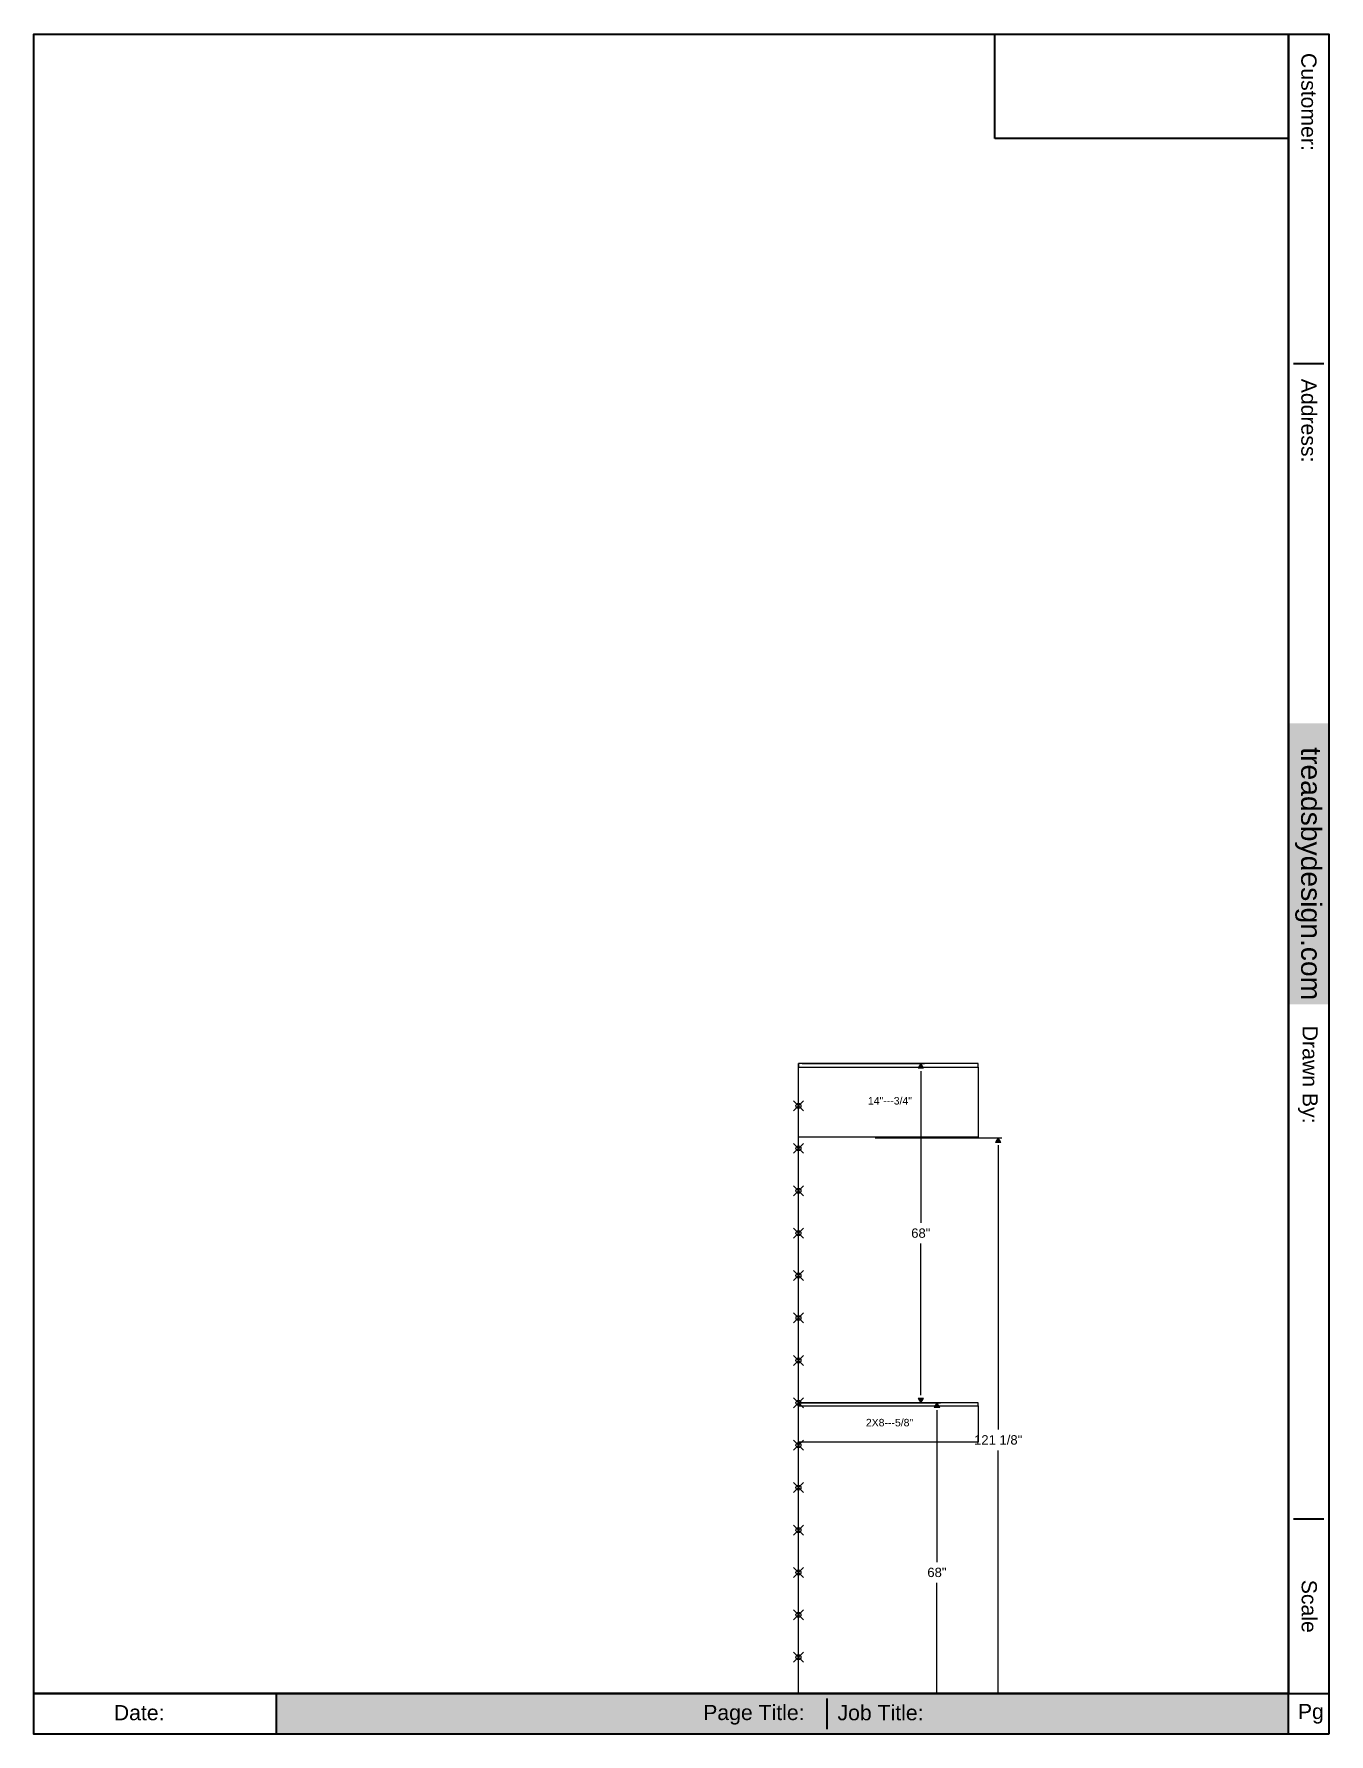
# Paper-space layout 'Portrait Details' of a CAD drawing. Header units: inches. Extents: x 0.1 to 8.1, y 0.1 to 10.6.
# The model-space entities are those that its viewports show. They can reach past a viewport. Long polylines and large blocks are cut down to what shows.
import ezdxf
from ezdxf.enums import TextEntityAlignment as Align

# ---------------------------------------------------------------- set-up
doc = ezdxf.new("R2010")
doc.units = ezdxf.units.IN
doc.header["$MEASUREMENT"] = 0
doc.header["$PDMODE"] = 35
for name, color, linetype, lineweight in [('Border', 1, 'Continuous', 35), ('Concrete', 40, 'Continuous', 9), ('Dimension', 3, 'Continuous', 9), ('Hole-Framing', 150, 'Continuous', 18), ('Kick', 4, 'Continuous', 9), ('Plywood', 6, 'Continuous', 18), ('Stringer', 7, 'Continuous', 13)]:
    doc.layers.add(name, color=color, linetype=linetype, lineweight=lineweight)
doc.styles.add('Dimension and Text', font='arial.ttf', dxfattribs={"height": 0.078125})
doc.styles.add('Plot Info', font='arial.ttf', dxfattribs={"height": 0.09375})
doc.dimstyles.new('Jerrod Dimension', dxfattribs={"dimscale": 0, "dimtxt": 0.078125, "dimasz": 0.0625, "dimexe": 0.03125, "dimexo": 0.03125, "dimgap": 0.046875, "dimtad": 1, "dimtih": 1, "dimtoh": 1, "dimdec": 4, "dimzin": 1, "dimdsep": 46, "dimlunit": 5, "dimtxsty": 'Dimension and Text', "dimblk": 'arrow', "dimcen": 2.421875, "dimclrd": 3, "dimclre": 3, "dimclrt": 3, "dimadec": 1, "dimazin": 0, "dimtfac": 1, "dimtdec": 4, "dimtmove": 2, "dimatfit": 3, "dimldrblk": 'arrow', "dimfxl": 1, "dimtfillclr": 256, "dimfrac": 2, "dimlwd": -1, "dimlwe": -1, "dimarcsym": 2})
picture_1 = doc.add_image_def('image1.png', size_in_pixel=(402, 143))

# ---------------------------------------------------------------- blocks, each defined once
blk = doc.blocks.new('Portrait Details')
at = {"layer": 'Concrete', "style": 'Plot Info'}
for tag, p in [('CUSTOMER_NAME', (7.923, 10.383)), ('ADDRESS', (7.923, 8.371))]:
    blk.add_attdef(tag, text='', height=0.0938, rotation=270, dxfattribs=at).set_placement(p, align=Align.TOP_LEFT)
blk.add_attdef('DRAWN_BY', (7.837, 4.375), '', height=0.0938, rotation=270, dxfattribs=at)
blk.add_attdef('SCALE', text='', height=0.0938, rotation=270, dxfattribs=at).set_placement((7.88, 0.789), align=Align.MIDDLE)
blk.add_attdef('DATE', text='', height=0.0938, dxfattribs=at).set_placement((0.65, 0.132), align=Align.MIDDLE_CENTER)
blk.add_attdef('PG', text='', height=0.0938, dxfattribs=at).set_placement((7.888, 0.125), align=Align.MIDDLE)
at = {"layer": 'Stringer', "color": 7, "true_color": 0xffffff, "style": 'Plot Info'}
blk.add_attdef('PAGE_TITLE', text='', height=0.0938, dxfattribs=at).set_placement((4.797, 0.18), align=Align.TOP_RIGHT)
blk.add_attdef('JOB_TITLE', (4.964, 0.085), '', height=0.0938, dxfattribs=at)
blk = doc.blocks.new('2x8- Landing')
at = {"layer": 'Hole-Framing'}
blk.add_lwpolyline([(0, -0.62), (36, -0.62), (36, -7.88), (0, -7.88)], close=True, dxfattribs=at)
at = {"layer": 'Plywood'}
blk.add_lwpolyline([(0, -0.62), (36, -0.62), (36, 0), (0, 0)], close=True, dxfattribs=at)
at = {"layer": 'Hole-Framing', "insert": (0.18, -3.22), "char_height": 1.5, "attachment_point": 1, "style": 'Dimension and Text'}
blk.add_mtext_dynamic_manual_height_columns('\\pi13.34038;2X8---5/8"', width=36, gutter_width=7.5, heights=[4.47], dxfattribs=at)
blk = doc.blocks.new('arrow')
at = {"layer": 'Dimension'}
blk.add_hatch(color=0, dxfattribs=at).paths.add_polyline_path([(0, 0), (-0.64, 0.37), (-0.64, -0.37)])
at = {"layer": 'Dimension', "color": 0}
for p, q in [((-0.64, -0.37), (-0.64, 0.37)), ((0, 0), (-0.64, 0.37)), ((-0.64, -0.37), (0, 0))]:
    blk.add_line(p, q, dxfattribs=at)
blk = doc.blocks.new('*D550')
at = {"layer": 'Defpoints', "color": 0, "transparency": 16777216}
for p in [(-18074.24, 1252.32), (-18056.24, 1184.32), (-18049.71, 1184.32)]:
    blk.add_point(p, dxfattribs=at)
at = {"layer": 'Hole-Framing', "color": 3, "transparency": 16777216}
for p, q in [((-18073.49, 1252.32), (-18048.96, 1252.32)), ((-18049.71, 1250.82), (-18049.71, 1220.4)), ((-18049.71, 1185.82), (-18049.71, 1216.24)), ((-18055.49, 1184.32), (-18048.96, 1184.32))]:
    blk.add_line(p, q, dxfattribs=at)
at = {"layer": 'Hole-Framing', "color": 3, "transparency": 16777216, "xscale": 1.5, "yscale": 1.5, "zscale": 1.5}
for p, rotation in [((-18049.71, 1252.32), 90), ((-18049.71, 1184.32), 270)]:
    blk.add_blockref('arrow', p, dxfattribs=dict(at, rotation=rotation))
at = {"layer": 'Hole-Framing', "color": 3, "transparency": 16777216, "insert": (-18049.71, 1218.32), "char_height": 1.875, "attachment_point": 5, "style": 'Dimension and Text'}
blk.add_mtext('68"', dxfattribs=at)
blk = doc.blocks.new('*D551')
at = {"layer": 'Defpoints', "color": 0, "transparency": 16777216}
for p in [(-18074.24, 1184.32), (-18074.24, 1116.32), (-18046.48, 1116.32)]:
    blk.add_point(p, dxfattribs=at)
at = {"layer": 'Hole-Framing', "color": 3, "transparency": 16777216}
for p, q in [((-18073.49, 1184.32), (-18045.73, 1184.32)), ((-18046.48, 1182.82), (-18046.48, 1152.4)), ((-18046.48, 1117.82), (-18046.48, 1148.24)), ((-18073.49, 1116.32), (-18045.73, 1116.32))]:
    blk.add_line(p, q, dxfattribs=at)
at = {"layer": 'Hole-Framing', "color": 3, "transparency": 16777216, "xscale": 1.5, "yscale": 1.5, "zscale": 1.5}
for p, rotation in [((-18046.48, 1184.32), 90), ((-18046.48, 1116.32), 270)]:
    blk.add_blockref('arrow', p, dxfattribs=dict(at, rotation=rotation))
at = {"layer": 'Hole-Framing', "color": 3, "transparency": 16777216, "insert": (-18046.48, 1150.32), "char_height": 1.875, "attachment_point": 5, "style": 'Dimension and Text'}
blk.add_mtext('68"', dxfattribs=at)
blk = doc.blocks.new('*D552')
at = {"layer": 'Defpoints', "color": 0, "transparency": 16777216}
for p in [(-18059.61, 1237.45), (-18034.2, 1237.45), (-18059.61, 1116.32)]:
    blk.add_point(p, dxfattribs=at)
at = {"layer": 'Hole-Framing', "color": 3, "transparency": 16777216}
for p, q in [((-18058.86, 1237.45), (-18033.45, 1237.45)), ((-18034.2, 1235.95), (-18034.2, 1178.98)), ((-18034.2, 1117.82), (-18034.2, 1174.79)), ((-18058.86, 1116.32), (-18033.45, 1116.32))]:
    blk.add_line(p, q, dxfattribs=at)
at = {"layer": 'Hole-Framing', "color": 3, "transparency": 16777216, "xscale": 1.5, "yscale": 1.5, "zscale": 1.5}
for p, rotation in [((-18034.2, 1237.45), 90), ((-18034.2, 1116.32), 270)]:
    blk.add_blockref('arrow', p, dxfattribs=dict(at, rotation=rotation))
at = {"layer": 'Hole-Framing', "color": 3, "transparency": 16777216, "insert": (-18034.2, 1176.88), "char_height": 1.875, "attachment_point": 5, "style": 'Dimension and Text'}
blk.add_mtext('121 1/8"', dxfattribs=at)
blk = doc.blocks.new('14- Floor')
at = {"layer": 'Hole-Framing'}
blk.add_lwpolyline([(0, -0.75), (36, -0.75), (36, -14.75), (0, -14.75)], close=True, dxfattribs=at)
at = {"layer": 'Plywood'}
blk.add_lwpolyline([(0, -0.75), (36, -0.75), (36, 0), (0, 0)], close=True, dxfattribs=at)
at = {"layer": 'Hole-Framing', "insert": (0.18, -6.72), "char_height": 1.5, "attachment_point": 1, "style": 'Dimension and Text'}
blk.add_mtext_dynamic_manual_height_columns('\\pi13.75068;14"---3/4"', width=36, gutter_width=7.5, heights=[4.47], dxfattribs=at)

msp = doc.modelspace()

# ---------------------------------------------------------------- linework, layer by layer
at = {"layer": 'Hole-Framing'}
msp.add_line((-18074.2351, 1116.32024), (-18074.2351, 1252.32024), dxfattribs=at)
for p in [(-18074.2351, 1243.82024), (-18074.2351, 1235.32024), (-18074.2351, 1226.82024), (-18074.2351, 1218.32024), (-18074.2351, 1209.82024), (-18074.2351, 1201.32024), (-18074.2351, 1192.82024), (-18074.2351, 1184.32024), (-18074.2351, 1175.82024), (-18074.2351, 1167.32024), (-18074.2351, 1158.82024), (-18074.2351, 1150.32024), (-18074.2351, 1141.82024), (-18074.2351, 1133.32024), (-18074.2351, 1124.82024)]:
    msp.add_point(p, dxfattribs=at)

# ---------------------------------------------------------------- block references
for name, p in [('14- Floor', (-18074.2351, 1252.32024)), ('2x8- Landing', (-18074.2351, 1184.32024))]:
    msp.add_blockref(name, p, dxfattribs=at)

# ---------------------------------------------------------------- dimensions: what is measured, and where the dimension line sits
for base, p1, p2, picture, middle in [((-18049.70978, 1184.32024), (-18074.2351, 1252.32024), (-18056.2351, 1184.32024), '*D550', (-18049.70978, 1218.32024)), ((-18034.20372, 1237.44524), (-18059.60807, 1116.32024), (-18059.60807, 1237.44524), '*D552', (-18034.20372, 1176.88274)), ((-18046.48104, 1116.32024), (-18074.2351, 1184.32024), (-18074.2351, 1116.32024), '*D551', (-18046.48104, 1150.32024))]:
    dim = msp.add_linear_dim(base=base, p1=p1, p2=p2, angle=90, dimstyle='Jerrod Dimension', override={"dimpost": '"'}, dxfattribs=at)
    dim.commit()
    dim.dimension.update_dxf_attribs({"geometry": picture, "text_midpoint": middle})

psp = doc.layouts.new('Portrait Details')

# ---------------------------------------------------------------- hatches: boundary and pattern name
at = {"layer": 'Hole-Framing', "true_color": 0x000000}
for points in [[(8.082, 6.311), (7.832, 6.311), (7.832, 4.576), (8.082, 4.576)], [(7.832, 0.318), (1.579, 0.318), (1.579, 0.068), (7.832, 0.068)]]:
    psp.add_hatch(color=18, dxfattribs=at).paths.add_polyline_path(points)

# ---------------------------------------------------------------- linework, layer by layer
at = {"layer": 'Border'}
for p, q in [((7.832, 0.068), (7.832, 10.568)), ((8.051, 8.532), (7.863, 8.532)), ((8.051, 1.396), (7.863, 1.396)), ((0.082, 0.318), (8.082, 0.318)), ((1.579, 0.318), (1.579, 0.068))]:
    psp.add_line(p, q, dxfattribs=at)
at = {"layer": 'Border', "color": 7, "true_color": 0xffffff}
psp.add_line((4.982, 0.099), (4.982, 0.287), dxfattribs=at)
at = {"layer": 'Border'}
for points in [[(0.082, 10.568), (7.832, 10.568), (7.832, 0.318), (0.082, 0.318)], [(8.082, 0.068), (0.082, 0.068), (0.082, 10.568), (8.082, 10.568)]]:
    psp.add_lwpolyline(points, close=True, dxfattribs=at)

# ---------------------------------------------------------------- block references
at = {"layer": 'Kick'}
psp.add_blockref('Portrait Details', (0.082, 0.068), dxfattribs=at).add_auto_attribs({'DATE': 'Date:', 'PAGE_TITLE': 'Page Title: ', 'JOB_TITLE': 'Job Title:', 'CUSTOMER_NAME': 'Customer:', 'ADDRESS': 'Address:', 'DRAWN_BY': 'Drawn By:', 'SCALE': 'Scale', 'PG': 'Pg'})

# ---------------------------------------------------------------- texts
at = {"layer": 'Hole-Framing', "color": 7, "true_color": 0xffffff, "style": 'Plot Info'}
psp.add_text('treadsbydesign.com', height=0.125, rotation=270, dxfattribs=at).set_placement((7.91, 6.163))

# ---------------------------------------------------------------- pictures from other files: only their frames are drawn
at = {"layer": 'Border'}
image = psp.add_image(picture_1, insert=(6.018, 9.923), size_in_units=(1.814, 0.645), dxfattribs=at)
image.dxf.flags = 7

# ---------------------------------------------------------------- viewports
at = {"layer": 'Kick', "view_target_point": (72.21067, 81.43572)}
vp = psp.add_viewport(center=(3.957, 5.443), size=(7.75, 10.25), view_center_point=(-18173.95299, 1210.91179), view_height=332.598793, dxfattribs=at)
vp.dxf.flags = 0x10000  # cut along an outline
vp.dxf.clipping_boundary_handle = psp.add_lwpolyline([(0.082, 10.568), (7.832, 10.568), (7.832, 0.318), (0.082, 0.318)], format="xyb", close=True, dxfattribs={"invisible": 1}).dxf.handle

doc.saveas('drawing.dxf')
